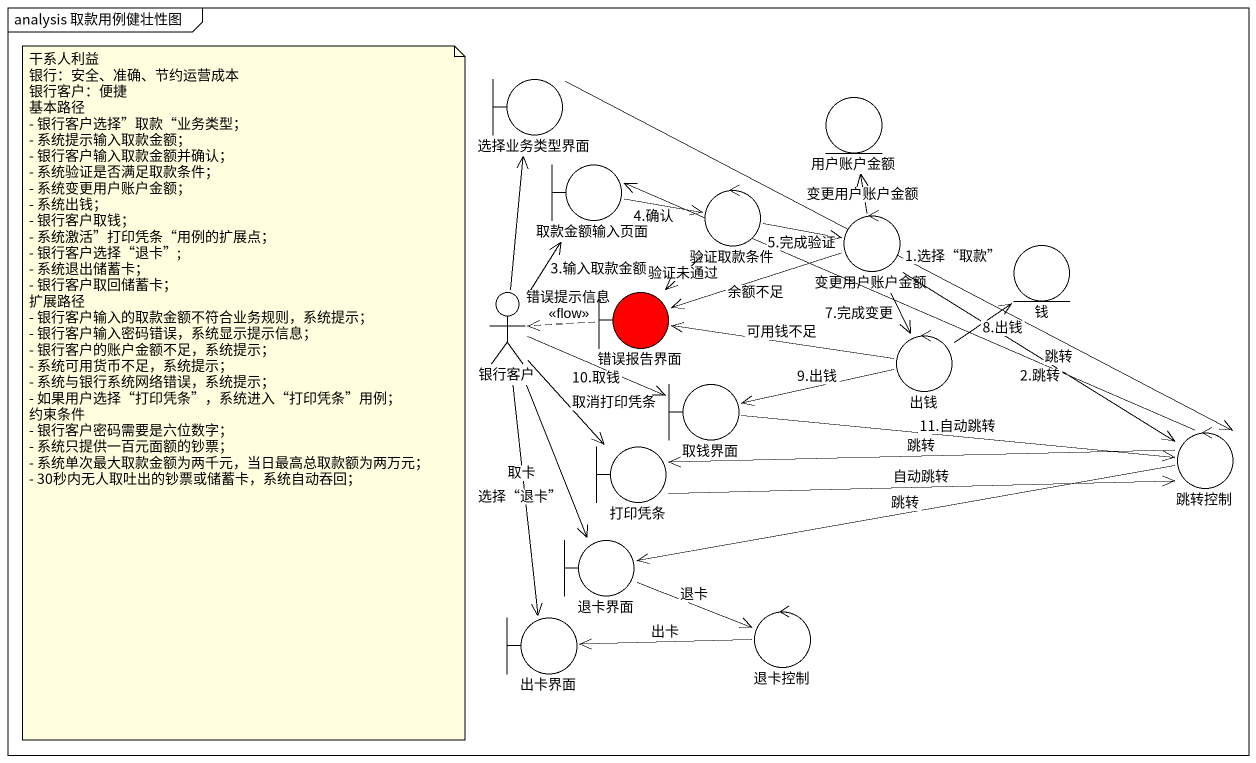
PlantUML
@startuml
mainframe analysis 取款用例健壮性图
boundary 选择业务类型界面
entity 用户账户金额
boundary 取款金额输入页面
control 验证取款条件
control 变更用户账户金额
entity 钱
actor 银行客户
boundary 错误报告界面 #FF0000
control 出钱
boundary 取钱界面
boundary 打印凭条
control 跳转控制
boundary 退卡界面
boundary 出卡界面
control 退卡控制
选择业务类型界面 -right-> 跳转控制 : 1.选择“取款”
取款金额输入页面 -right-> 验证取款条件 : 4.确认
验证取款条件 -right-> 变更用户账户金额 : 5.完成验证
验证取款条件 --> 错误报告界面 : 验证未通过
变更用户账户金额 -up-> 用户账户金额 : 变更用户账户金额
变更用户账户金额 -left-> 错误报告界面 : 余额不足
变更用户账户金额 --> 出钱 : 7.完成变更
变更用户账户金额 --> 跳转控制 : 跳转
银行客户 -up-> 选择业务类型界面
银行客户 -up-> 取款金额输入页面 : 3.输入取款金额
银行客户 -right-> 取钱界面 : 10.取钱
银行客户 --> 打印凭条 : 取消打印凭条
银行客户 --> 退卡界面 : 选择“退卡”
银行客户 --> 出卡界面 : 取卡
错误报告界面 .left.> 银行客户 : 错误提示信息\n<<flow>>
出钱 -up-> 钱 : 8.出钱
出钱 -left-> 错误报告界面 : 可用钱不足
出钱 -left-> 取钱界面 : 9.出钱
取钱界面 -right-> 跳转控制 : 11.自动跳转
打印凭条 -right-> 跳转控制 : 自动跳转
跳转控制 -left-> 取款金额输入页面 : 2.跳转
跳转控制 -left-> 打印凭条 : 跳转
跳转控制 -left-> 退卡界面 : 跳转
退卡界面 -right-> 退卡控制 : 退卡
退卡控制 -left-> 出卡界面 : 出卡
note as N1
  干系人利益
  银行：安全、准确、节约运营成本
  银行客户：便捷
  基本路径
  - 银行客户选择”取款“业务类型；
  - 系统提示输入取款金额；
  - 银行客户输入取款金额并确认；
  - 系统验证是否满足取款条件；
  - 系统变更用户账户金额；
  - 系统出钱；
  - 银行客户取钱；
  - 系统激活”打印凭条“用例的扩展点；
  - 银行客户选择“退卡”;
  - 系统退出储蓄卡；
  - 银行客户取回储蓄卡；
  扩展路径
  - 银行客户输入的取款金额不符合业务规则，系统提示；
  - 银行客户输入密码错误，系统显示提示信息；
  - 银行客户的账户金额不足，系统提示；
  - 系统可用货币不足，系统提示；
  - 系统与银行系统网络错误，系统提示；
  - 如果用户选择“打印凭条”，系统进入“打印凭条”用例；
  约束条件
  - 银行客户密码需要是六位数字；
  - 系统只提供一百元面额的钞票；
  - 系统单次最大取款金额为两千元，当日最高总取款额为两万元；
  - 30秒内无人取吐出的钞票或储蓄卡，系统自动吞回；
end note
@enduml
